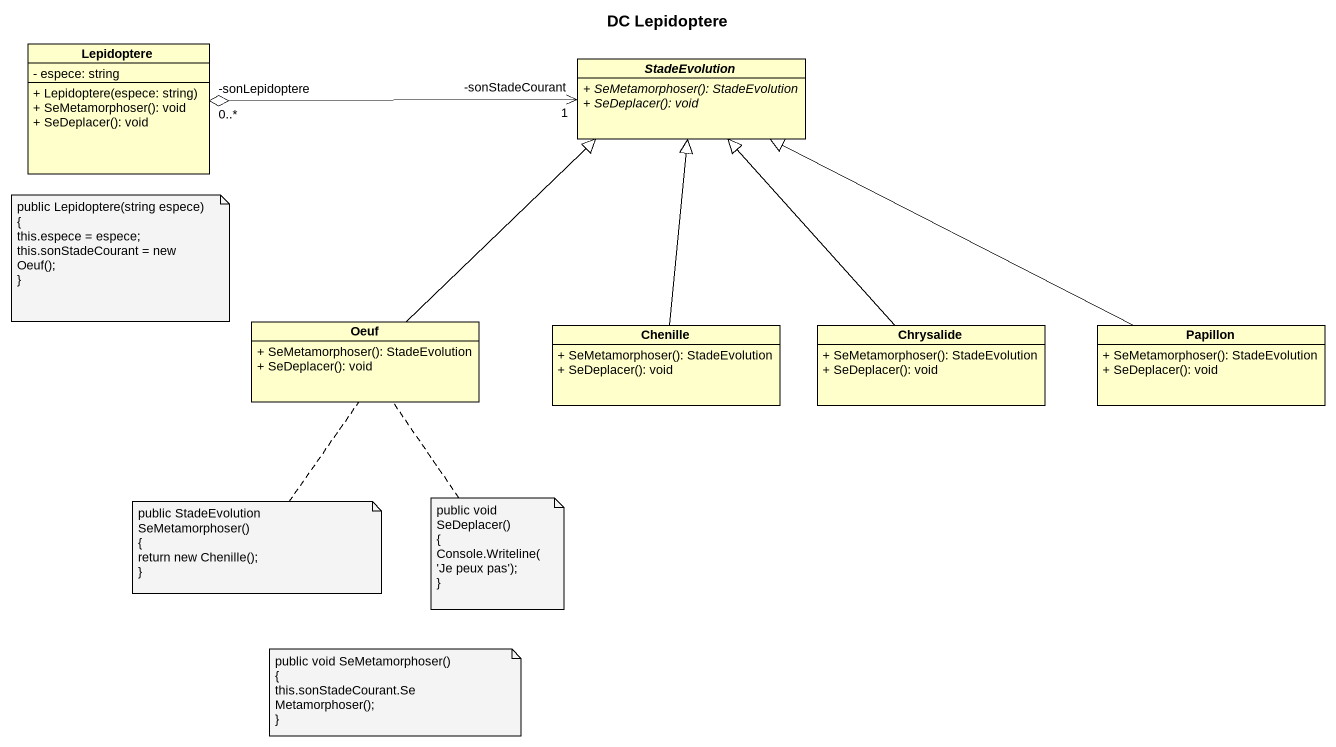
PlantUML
@startuml
title DC Lepidoptere
hide circle
hide empty members
skinparam classAttributeIconSize 0
class Lepidoptere {
  - espece: string
  + Lepidoptere(espece: string)
  + SeMetamorphoser(): void
  + SeDeplacer(): void
}
abstract class StadeEvolution {
  {abstract} + SeMetamorphoser(): StadeEvolution
  {abstract} + SeDeplacer(): void
}
class Oeuf {
  + SeMetamorphoser(): StadeEvolution
  + SeDeplacer(): void
}
class Chenille {
  + SeMetamorphoser(): StadeEvolution
  + SeDeplacer(): void
}
class Chrysalide {
  + SeMetamorphoser(): StadeEvolution
  + SeDeplacer(): void
}
class Papillon {
  + SeMetamorphoser(): StadeEvolution
  + SeDeplacer(): void
}
StadeEvolution "-sonStadeCourant\n1" <-left-o "-sonLepidoptere\n0..*" Lepidoptere
Oeuf -up-|> StadeEvolution
Chenille -up-|> StadeEvolution
Chrysalide -up-|> StadeEvolution
Papillon -left-|> StadeEvolution
note as N1
  public Lepidoptere(string espece)
  {
  this.espece = espece;
  this.sonStadeCourant = new Oeuf();
  ~}
end note
note bottom of Oeuf
  public StadeEvolution SeMetamorphoser()
  {
  return new Chenille();
  ~}
end note
note bottom of Oeuf
  public void SeDeplacer()
  {
  Console.Writeline('Je peux pas');
  ~}
end note
note as N4
  public void SeMetamorphoser()
  {
  this.sonStadeCourant.SeMetamorphoser();
  ~}
end note
@enduml
